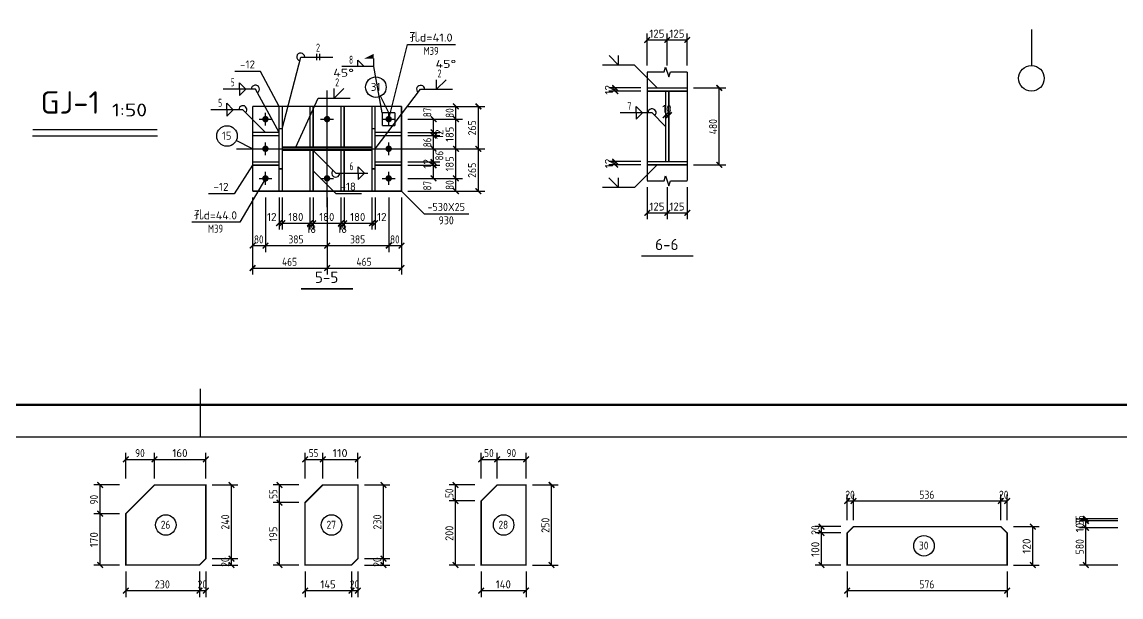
# Model space of a CAD drawing. Extents: x 14207793 to 14719554, y -1675802 to -1228715.
# Drawn here: x 14372592 to 14406920, y -1296743 to -1278783 of the extents above; entities that cross this region are included whole.
import ezdxf
from ezdxf.enums import TextEntityAlignment as Align

# ---------------------------------------------------------------- set-up
doc = ezdxf.new("R2010")
doc.units = 0
doc.header["$LTSCALE"] = 500
doc.header["$MEASUREMENT"] = 0
doc.linetypes.add('6', pattern=[8.75, 5, -1.25, 1.25, -1.25])
for name, color, linetype in [('10', 1, 'CONTINUOUS'), ('111', 253, '6'), ('112', 253, 'CONTINUOUS'), ('15', 3, 'CONTINUOUS'), ('20', 2, 'CONTINUOUS'), ('图框外框__细线', 253, 'CONTINUOUS'), ('尺寸标注', 253, 'CONTINUOUS'), ('柱子', 3, 'CONTINUOUS'), ('焊缝标注', 253, 'CONTINUOUS'), ('编号标注', 253, 'CONTINUOUS'), ('螺栓孔标注', 7, 'CONTINUOUS'), ('钢板标注', 253, 'CONTINUOUS')]:
    doc.layers.add(name, color=color, linetype=linetype)
doc.styles.get("Standard").update_dxf_attribs({"font": 'SYSZ.shx', "width": 0.75, "bigfont": 'SYFS.shx'})

msp = doc.modelspace()

# ---------------------------------------------------------------- linework, layer by layer
at = {"layer": '10'}
for p, q in [((14382121.4, -1284568.36), (14382121.4, -1280918.36)), ((14380196.4, -1282018.36), (14380196.4, -1281618.36)), ((14382121.4, -1282018.36), (14382121.4, -1281618.36)), ((14384046.4, -1282018.36), (14384046.4, -1281618.36)), ((14379996.4, -1281818.36), (14380396.4, -1281818.36)), ((14381921.4, -1281818.36), (14382321.4, -1281818.36)), ((14383846.4, -1281818.36), (14384246.4, -1281818.36)), ((14379296.4, -1282743.36), (14384946.4, -1282743.36)), ((14379996.4, -1282743.36), (14380396.4, -1282743.36)), ((14380196.4, -1282943.36), (14380196.4, -1282543.36)), ((14383846.4, -1282743.36), (14384246.4, -1282743.36)), ((14384046.4, -1282943.36), (14384046.4, -1282543.36)), ((14380196.4, -1283868.36), (14380196.4, -1283468.36)), ((14382121.4, -1283868.36), (14382121.4, -1283468.36)), ((14384046.4, -1283868.36), (14384046.4, -1283468.36)), ((14379996.4, -1283668.36), (14380396.4, -1283668.36)), ((14381921.4, -1283668.36), (14382321.4, -1283668.36)), ((14383846.4, -1283668.36), (14384246.4, -1283668.36))]:
    msp.add_line(p, q, dxfattribs=at)
at = {"layer": '10', "const_width": 100}
for points in [[(14380246.4, -1281818.36, 1), (14380146.4, -1281818.36, 1), (14380246.4, -1281818.36, 1)], [(14382171.4, -1281818.36, 1), (14382071.4, -1281818.36, 1), (14382171.4, -1281818.36, 1)], [(14384096.4, -1281818.36, 1), (14383996.4, -1281818.36, 1), (14384096.4, -1281818.36, 1)], [(14380246.4, -1282743.36, 1), (14380146.4, -1282743.36, 1), (14380246.4, -1282743.36, 1)], [(14384096.4, -1282743.36, 1), (14383996.4, -1282743.36, 1), (14384096.4, -1282743.36, 1)], [(14380246.4, -1283668.36, 1), (14380146.4, -1283668.36, 1), (14380246.4, -1283668.36, 1)], [(14382171.4, -1283668.36, 1), (14382071.4, -1283668.36, 1), (14382171.4, -1283668.36, 1)], [(14384096.4, -1283668.36, 1), (14383996.4, -1283668.36, 1), (14384096.4, -1283668.36, 1)]]:
    msp.add_lwpolyline(points, format="xyb", dxfattribs=at)
at = {"layer": '10', "color": 3, "const_width": 45}
for points in [[(14380621.4, -1282118.36), (14380621.4, -1283368.36)], [(14380721.4, -1282118.36), (14380621.4, -1282118.36)], [(14380721.4, -1283368.36), (14380721.4, -1282118.36)], [(14383521.4, -1282118.36), (14383521.4, -1283368.36)], [(14383621.4, -1282118.36), (14383521.4, -1282118.36)], [(14383621.4, -1283368.36), (14383621.4, -1282118.36)], [(14380721.4, -1282693.36), (14383521.4, -1282693.36)], [(14380721.4, -1282793.36), (14383521.4, -1282793.36)], [(14380621.4, -1283368.36), (14380721.4, -1283368.36)], [(14383521.4, -1283368.36), (14383621.4, -1283368.36)]]:
    msp.add_lwpolyline(points, dxfattribs=at)
at = {"layer": '10', "const_width": 45}
for points in [[(14391936.4, -1286093.36), (14393556.4, -1286093.36)], [(14381311.4, -1287118.36), (14382931.4, -1287118.36)]]:
    msp.add_lwpolyline(points, dxfattribs=at)
at = {"layer": '111'}
msp.add_line((14404121.4, -1274643.36), (14404121.4, -1280143.36), dxfattribs=at)
at = {"layer": '112'}
msp.add_circle((14404121.4, -1280543.36), 400, dxfattribs=at)
at = {"layer": '15', "const_width": 45}
for points in [[(14375835.4, -1295743.36), (14378135.4, -1295743.36), (14378335.4, -1295543.36), (14378335.4, -1293243.36), (14376735.4, -1293243.36), (14375835.4, -1294143.36), (14375835.4, -1295743.36)], [(14381435.4, -1295743.36), (14382885.4, -1295743.36), (14383085.4, -1295543.36), (14383085.4, -1293243.36), (14381985.4, -1293243.36), (14381435.4, -1293793.36), (14381435.4, -1295743.36)], [(14386935.4, -1295743.36), (14388335.4, -1295743.36), (14388335.4, -1293243.36), (14387435.4, -1293243.36), (14386935.4, -1293743.36), (14386935.4, -1295743.36)], [(14398365.4, -1295743.36), (14403365.4, -1295743.36), (14403365.4, -1294743.36), (14403165.4, -1294543.36), (14398565.4, -1294543.36), (14398365.4, -1294743.36), (14398365.4, -1295743.36)]]:
    msp.add_lwpolyline(points, dxfattribs=at)
at = {"layer": '20', "const_width": 45}
for points in [[(14379796.4, -1281418.36), (14379796.4, -1284068.36)], [(14384446.4, -1281418.36), (14379796.4, -1281418.36)], [(14380621.4, -1281418.36), (14380621.4, -1282118.36)], [(14380721.4, -1281418.36), (14380621.4, -1281418.36)], [(14380721.4, -1282118.36), (14380721.4, -1281418.36)], [(14381588.07, -1281418.36), (14381588.07, -1282693.36)], [(14381688.07, -1281418.36), (14381588.07, -1281418.36)], [(14381688.07, -1282693.36), (14381688.07, -1281418.36)], [(14382554.73, -1281418.36), (14382554.73, -1282693.36)], [(14382654.73, -1281418.36), (14382554.73, -1281418.36)], [(14382654.73, -1282693.36), (14382654.73, -1281418.36)], [(14383521.4, -1281418.36), (14383521.4, -1282118.36)], [(14383621.4, -1281418.36), (14383521.4, -1281418.36)], [(14383621.4, -1282118.36), (14383621.4, -1281418.36)], [(14384446.4, -1284068.36), (14384446.4, -1281418.36)], [(14383846.4, -1281618.36), (14383846.4, -1282018.36)], [(14384246.4, -1281618.36), (14383846.4, -1281618.36)], [(14384246.4, -1282018.36), (14384246.4, -1281618.36)], [(14380621.4, -1282118.36), (14380721.4, -1282118.36)], [(14383521.4, -1282118.36), (14383621.4, -1282118.36)], [(14383846.4, -1282018.36), (14384246.4, -1282018.36)], [(14379796.4, -1282230.86), (14379796.4, -1282330.86)], [(14380621.4, -1282230.86), (14379796.4, -1282230.86)], [(14379796.4, -1282330.86), (14380621.4, -1282330.86)], [(14380621.4, -1282330.86), (14380621.4, -1282230.86)], [(14383621.4, -1282230.86), (14383621.4, -1282330.86)], [(14384446.4, -1282230.86), (14383621.4, -1282230.86)], [(14383621.4, -1282330.86), (14384446.4, -1282330.86)], [(14384446.4, -1282330.86), (14384446.4, -1282230.86)], [(14381588.07, -1282693.36), (14381688.07, -1282693.36)], [(14381588.07, -1282793.36), (14381588.07, -1284068.36)], [(14381688.07, -1282793.36), (14381588.07, -1282793.36)], [(14381688.07, -1284068.36), (14381688.07, -1282793.36)], [(14382554.73, -1282693.36), (14382654.73, -1282693.36)], [(14382554.73, -1282793.36), (14382554.73, -1284068.36)], [(14382654.73, -1282793.36), (14382554.73, -1282793.36)], [(14382654.73, -1284068.36), (14382654.73, -1282793.36)], [(14379796.4, -1283155.86), (14379796.4, -1283255.86)], [(14380621.4, -1283155.86), (14379796.4, -1283155.86)], [(14380621.4, -1283255.86), (14380621.4, -1283155.86)], [(14383621.4, -1283155.86), (14383621.4, -1283255.86)], [(14384446.4, -1283155.86), (14383621.4, -1283155.86)], [(14384446.4, -1283255.86), (14384446.4, -1283155.86)], [(14379796.4, -1283255.86), (14380621.4, -1283255.86)], [(14380621.4, -1283368.36), (14380621.4, -1284068.36)], [(14380721.4, -1283368.36), (14380621.4, -1283368.36)], [(14380721.4, -1284068.36), (14380721.4, -1283368.36)], [(14383521.4, -1283368.36), (14383521.4, -1284068.36)], [(14383621.4, -1283368.36), (14383521.4, -1283368.36)], [(14383621.4, -1283255.86), (14384446.4, -1283255.86)], [(14383621.4, -1284068.36), (14383621.4, -1283368.36)], [(14379796.4, -1284068.36), (14384446.4, -1284068.36)], [(14380621.4, -1284068.36), (14380721.4, -1284068.36)], [(14381588.07, -1284068.36), (14381688.07, -1284068.36)], [(14382554.73, -1284068.36), (14382654.73, -1284068.36)], [(14383521.4, -1284068.36), (14383621.4, -1284068.36)]]:
    msp.add_lwpolyline(points, dxfattribs=at)
at = {"layer": '图框外框__细线'}
msp.add_line((14378171.4, -1291743.36), (14378171.4, -1290243.36), dxfattribs=at)
msp.add_lwpolyline([(14333621.4, -1291743.36), (14422721.4, -1291743.36), (14422721.4, -1249743.36), (14333621.4, -1249743.36), (14333621.4, -1291743.36)], dxfattribs=at)
at = {"layer": '图框外框__细线', "const_width": 70}
msp.add_lwpolyline([(14336121.4, -1290743.36), (14421721.4, -1290743.36), (14421721.4, -1250743.36), (14336121.4, -1250743.36), (14336121.4, -1290743.36)], dxfattribs=at)
at = {"layer": '尺寸标注'}
for p, q in [((14392121.4, -1280143.36), (14392121.4, -1279143.36)), ((14392121.4, -1279343.36), (14392746.4, -1279343.36)), ((14392746.4, -1280143.36), (14392746.4, -1279143.36)), ((14392746.4, -1280143.36), (14392746.4, -1279143.36)), ((14392746.4, -1279343.36), (14393371.4, -1279343.36)), ((14393371.4, -1280143.36), (14393371.4, -1279143.36)), ((14392121.4, -1280343.36), (14392646.4, -1280343.36)), ((14392646.4, -1280343.36), (14392696.4, -1280189.48)), ((14392696.4, -1280189.48), (14392796.16, -1280496.33)), ((14392796.16, -1280496.33), (14392846.4, -1280342.53)), ((14392846.4, -1280342.53), (14393371.4, -1280343.36)), ((14391921.4, -1280843.36), (14390921.4, -1280843.36)), ((14391921.4, -1280943.36), (14390921.4, -1280943.36)), ((14391121.4, -1280943.36), (14391121.4, -1280843.36)), ((14393571.4, -1280843.36), (14394571.4, -1280843.36)), ((14394371.4, -1283243.36), (14394371.4, -1280843.36)), ((14384646.4, -1281418.36), (14387046.4, -1281418.36)), ((14384646.4, -1281418.36), (14386346.4, -1281418.36)), ((14386146.4, -1281818.36), (14386146.4, -1281418.36)), ((14386846.4, -1282743.36), (14386846.4, -1281418.36)), ((14392696.4, -1281683.36), (14392696.4, -1281893.36)), ((14392696.4, -1281693.36), (14392796.4, -1281693.36)), ((14392796.4, -1281683.36), (14392796.4, -1281893.36)), ((14384646.4, -1281818.36), (14386346.4, -1281818.36)), ((14384646.4, -1281818.36), (14386346.4, -1281818.36)), ((14384646.4, -1281818.36), (14385646.4, -1281818.36)), ((14385446.4, -1282230.86), (14385446.4, -1281818.36)), ((14386146.4, -1282743.36), (14386146.4, -1281818.36)), ((14384646.4, -1282230.86), (14385646.4, -1282230.86)), ((14384646.4, -1282230.86), (14385646.4, -1282230.86)), ((14384646.4, -1282330.86), (14385646.4, -1282330.86)), ((14384646.4, -1282330.86), (14385646.4, -1282330.86)), ((14385446.4, -1282330.86), (14385446.4, -1282230.86)), ((14385446.4, -1282743.36), (14385446.4, -1282330.86)), ((14384646.4, -1282743.36), (14387046.4, -1282743.36)), ((14384646.4, -1282743.36), (14387046.4, -1282743.36)), ((14384646.4, -1282743.36), (14386346.4, -1282743.36)), ((14384646.4, -1282743.36), (14386346.4, -1282743.36)), ((14384646.4, -1282743.36), (14385646.4, -1282743.36)), ((14384646.4, -1282743.36), (14385646.4, -1282743.36)), ((14385446.4, -1283155.86), (14385446.4, -1282743.36)), ((14386146.4, -1283668.36), (14386146.4, -1282743.36)), ((14386846.4, -1284068.36), (14386846.4, -1282743.36)), ((14384646.4, -1283155.86), (14385646.4, -1283155.86)), ((14384646.4, -1283155.86), (14385646.4, -1283155.86)), ((14385446.4, -1283255.86), (14385446.4, -1283155.86)), ((14391921.4, -1283143.36), (14390921.4, -1283143.36)), ((14391121.4, -1283243.36), (14391121.4, -1283143.36)), ((14384646.4, -1283255.86), (14385646.4, -1283255.86)), ((14384646.4, -1283255.86), (14385646.4, -1283255.86)), ((14385446.4, -1283668.36), (14385446.4, -1283255.86)), ((14391921.4, -1283243.36), (14390921.4, -1283243.36)), ((14393571.4, -1283243.36), (14394571.4, -1283243.36)), ((14384646.4, -1283668.36), (14386346.4, -1283668.36)), ((14384646.4, -1283668.36), (14386346.4, -1283668.36)), ((14384646.4, -1283668.36), (14385646.4, -1283668.36)), ((14386146.4, -1284068.36), (14386146.4, -1283668.36)), ((14392121.4, -1283743.36), (14392646.4, -1283743.36)), ((14392646.4, -1283743.36), (14392696.4, -1283589.48)), ((14392696.4, -1283589.48), (14392796.16, -1283896.33)), ((14392796.16, -1283896.33), (14392846.4, -1283742.53)), ((14392846.4, -1283742.53), (14393371.4, -1283743.36)), ((14384646.4, -1284068.36), (14387046.4, -1284068.36)), ((14384646.4, -1284068.36), (14386346.4, -1284068.36)), ((14392121.4, -1283943.36), (14392121.4, -1284943.36)), ((14392746.4, -1283943.36), (14392746.4, -1284943.36)), ((14392746.4, -1283943.36), (14392746.4, -1284943.36)), ((14393371.4, -1283943.36), (14393371.4, -1284943.36)), ((14379796.4, -1284268.36), (14379796.4, -1286668.36)), ((14379796.4, -1284268.36), (14379796.4, -1285968.36)), ((14380196.4, -1284268.36), (14380196.4, -1285968.36)), ((14380196.4, -1284268.36), (14380196.4, -1285968.36)), ((14380621.4, -1284268.36), (14380621.4, -1285268.36)), ((14380721.4, -1284268.36), (14380721.4, -1285268.36)), ((14380721.4, -1284268.36), (14380721.4, -1285268.36)), ((14381588.07, -1284268.36), (14381588.07, -1285268.36)), ((14381588.07, -1284268.36), (14381588.07, -1285268.36)), ((14381688.07, -1284268.36), (14381688.07, -1285268.36)), ((14381688.07, -1284268.36), (14381688.07, -1285268.36)), ((14382121.4, -1284268.36), (14382121.4, -1286668.36)), ((14382121.4, -1284268.36), (14382121.4, -1286668.36)), ((14382121.4, -1284268.36), (14382121.4, -1285968.36)), ((14382121.4, -1284268.36), (14382121.4, -1285968.36)), ((14382554.73, -1284268.36), (14382554.73, -1285268.36)), ((14382554.73, -1284268.36), (14382554.73, -1285268.36)), ((14382654.73, -1284268.36), (14382654.73, -1285268.36)), ((14382654.73, -1284268.36), (14382654.73, -1285268.36)), ((14383521.4, -1284268.36), (14383521.4, -1285268.36)), ((14383521.4, -1284268.36), (14383521.4, -1285268.36)), ((14383621.4, -1284268.36), (14383621.4, -1285268.36)), ((14384046.4, -1284268.36), (14384046.4, -1285968.36)), ((14384046.4, -1284268.36), (14384046.4, -1285968.36)), ((14384446.4, -1284268.36), (14384446.4, -1286668.36)), ((14384446.4, -1284268.36), (14384446.4, -1285968.36)), ((14392121.4, -1284743.36), (14392746.4, -1284743.36)), ((14392746.4, -1284743.36), (14393371.4, -1284743.36)), ((14380621.4, -1285068.36), (14380721.4, -1285068.36)), ((14380721.4, -1285068.36), (14381588.07, -1285068.36)), ((14381588.07, -1285068.36), (14381688.07, -1285068.36)), ((14381688.07, -1285068.36), (14382554.73, -1285068.36)), ((14382554.73, -1285068.36), (14382654.73, -1285068.36)), ((14382654.73, -1285068.36), (14383521.4, -1285068.36)), ((14383521.4, -1285068.36), (14383621.4, -1285068.36)), ((14379796.4, -1285768.36), (14380196.4, -1285768.36)), ((14380196.4, -1285768.36), (14382121.4, -1285768.36)), ((14382121.4, -1285768.36), (14384046.4, -1285768.36)), ((14384046.4, -1285768.36), (14384446.4, -1285768.36)), ((14379796.4, -1286468.36), (14382121.4, -1286468.36)), ((14382121.4, -1286468.36), (14384446.4, -1286468.36)), ((14375835.4, -1293043.36), (14375835.4, -1292243.36)), ((14376735.4, -1293043.36), (14376735.4, -1292243.36)), ((14376735.4, -1293043.36), (14376735.4, -1292243.36)), ((14378335.4, -1293043.36), (14378335.4, -1292243.36)), ((14381435.4, -1293043.36), (14381435.4, -1292243.36)), ((14381985.4, -1293043.36), (14381985.4, -1292243.36)), ((14381985.4, -1293043.36), (14381985.4, -1292243.36)), ((14383085.4, -1293043.36), (14383085.4, -1292243.36)), ((14386935.4, -1293043.36), (14386935.4, -1292243.36)), ((14387435.4, -1293043.36), (14387435.4, -1292243.36)), ((14387435.4, -1293043.36), (14387435.4, -1292243.36)), ((14388335.4, -1293043.36), (14388335.4, -1292243.36)), ((14375835.4, -1292443.36), (14376735.4, -1292443.36)), ((14376735.4, -1292443.36), (14378335.4, -1292443.36)), ((14381435.4, -1292443.36), (14381985.4, -1292443.36)), ((14381985.4, -1292443.36), (14383085.4, -1292443.36)), ((14386935.4, -1292443.36), (14387435.4, -1292443.36)), ((14387435.4, -1292443.36), (14388335.4, -1292443.36)), ((14375635.4, -1293243.36), (14374835.4, -1293243.36)), ((14375035.4, -1294143.36), (14375035.4, -1293243.36)), ((14378535.4, -1293243.36), (14379335.4, -1293243.36)), ((14379135.4, -1295543.36), (14379135.4, -1293243.36)), ((14381235.4, -1293243.36), (14380435.4, -1293243.36)), ((14380635.4, -1293793.36), (14380635.4, -1293243.36)), ((14383285.4, -1293243.36), (14384085.4, -1293243.36)), ((14383885.4, -1295543.36), (14383885.4, -1293243.36)), ((14386735.4, -1293243.36), (14385935.4, -1293243.36)), ((14386135.4, -1293743.36), (14386135.4, -1293243.36)), ((14388535.4, -1293243.36), (14389335.4, -1293243.36)), ((14389135.4, -1295743.36), (14389135.4, -1293243.36)), ((14381235.4, -1293793.36), (14380435.4, -1293793.36)), ((14381235.4, -1293793.36), (14380435.4, -1293793.36)), ((14380635.4, -1295743.36), (14380635.4, -1293793.36)), ((14386735.4, -1293743.36), (14385935.4, -1293743.36)), ((14386735.4, -1293743.36), (14385935.4, -1293743.36)), ((14386135.4, -1295743.36), (14386135.4, -1293743.36)), ((14398365.4, -1294343.36), (14398365.4, -1293543.36)), ((14398365.4, -1293743.36), (14398565.4, -1293743.36)), ((14398565.4, -1294343.36), (14398565.4, -1293543.36)), ((14398565.4, -1294343.36), (14398565.4, -1293543.36)), ((14398565.4, -1293743.36), (14403165.4, -1293743.36)), ((14403165.4, -1294343.36), (14403165.4, -1293543.36)), ((14403165.4, -1294343.36), (14403165.4, -1293543.36)), ((14403165.4, -1293743.36), (14403365.4, -1293743.36)), ((14403365.4, -1294343.36), (14403365.4, -1293543.36)), ((14375635.4, -1294143.36), (14374835.4, -1294143.36)), ((14375635.4, -1294143.36), (14374835.4, -1294143.36)), ((14375035.4, -1295743.36), (14375035.4, -1294143.36)), ((14406825.4, -1294298.93), (14405625.4, -1294298.93)), ((14406825.4, -1294368.64), (14405625.4, -1294368.64)), ((14406825.4, -1294368.64), (14405625.4, -1294368.64)), ((14405825.4, -1294368.64), (14405825.4, -1294298.93)), ((14405825.4, -1294583.37), (14405825.4, -1294368.64)), ((14398165.4, -1294543.36), (14397365.4, -1294543.36)), ((14398165.4, -1294743.36), (14397365.4, -1294743.36)), ((14398165.4, -1294743.36), (14397365.4, -1294743.36)), ((14397565.4, -1294743.36), (14397565.4, -1294543.36)), ((14397565.4, -1295743.36), (14397565.4, -1294743.36)), ((14403565.4, -1294543.36), (14404365.4, -1294543.36)), ((14404165.4, -1295743.36), (14404165.4, -1294543.36)), ((14406825.4, -1294583.37), (14405625.4, -1294583.37)), ((14406825.4, -1294583.37), (14405625.4, -1294583.37)), ((14405825.4, -1295743.36), (14405825.4, -1294583.37)), ((14375635.4, -1295743.36), (14374835.4, -1295743.36)), ((14378535.4, -1295543.36), (14379335.4, -1295543.36)), ((14378535.4, -1295543.36), (14379335.4, -1295543.36)), ((14378535.4, -1295743.36), (14379335.4, -1295743.36)), ((14379135.4, -1295743.36), (14379135.4, -1295543.36)), ((14381235.4, -1295743.36), (14380435.4, -1295743.36)), ((14383285.4, -1295543.36), (14384085.4, -1295543.36)), ((14383285.4, -1295543.36), (14384085.4, -1295543.36)), ((14383285.4, -1295743.36), (14384085.4, -1295743.36)), ((14383885.4, -1295743.36), (14383885.4, -1295543.36)), ((14386735.4, -1295743.36), (14385935.4, -1295743.36)), ((14388535.4, -1295743.36), (14389335.4, -1295743.36)), ((14398165.4, -1295743.36), (14397365.4, -1295743.36)), ((14403565.4, -1295743.36), (14404365.4, -1295743.36)), ((14406825.4, -1295743.36), (14405625.4, -1295743.36)), ((14375835.4, -1295943.36), (14375835.4, -1296743.36)), ((14378135.4, -1295943.36), (14378135.4, -1296743.36)), ((14378135.4, -1295943.36), (14378135.4, -1296743.36)), ((14378335.4, -1295943.36), (14378335.4, -1296743.36)), ((14381435.4, -1295943.36), (14381435.4, -1296743.36)), ((14382885.4, -1295943.36), (14382885.4, -1296743.36)), ((14382885.4, -1295943.36), (14382885.4, -1296743.36)), ((14383085.4, -1295943.36), (14383085.4, -1296743.36)), ((14386935.4, -1295943.36), (14386935.4, -1296743.36)), ((14388335.4, -1295943.36), (14388335.4, -1296743.36)), ((14398365.4, -1295943.36), (14398365.4, -1296743.36)), ((14403365.4, -1295943.36), (14403365.4, -1296743.36)), ((14375835.4, -1296543.36), (14378135.4, -1296543.36)), ((14378135.4, -1296543.36), (14378335.4, -1296543.36)), ((14381435.4, -1296543.36), (14382885.4, -1296543.36)), ((14382885.4, -1296543.36), (14383085.4, -1296543.36)), ((14386935.4, -1296543.36), (14388335.4, -1296543.36)), ((14398365.4, -1296543.36), (14403365.4, -1296543.36))]:
    msp.add_line(p, q, dxfattribs=at)
at = {"layer": '尺寸标注', "const_width": 45}
for points in [[(14392033.01, -1279431.75), (14392209.78, -1279254.97)], [(14392658.01, -1279431.75), (14392834.78, -1279254.97)], [(14392658.01, -1279431.75), (14392834.78, -1279254.97)], [(14393283.01, -1279431.75), (14393459.78, -1279254.97)], [(14391033.01, -1280754.98), (14391209.78, -1280931.75)], [(14394283.01, -1280754.98), (14394459.78, -1280931.75)], [(14391033.01, -1280854.98), (14391209.78, -1281031.75)], [(14386058.01, -1281329.98), (14386234.79, -1281506.75)], [(14386758.01, -1281329.98), (14386934.79, -1281506.75)], [(14385358.01, -1281729.98), (14385534.79, -1281906.75)], [(14386058.01, -1281729.98), (14386234.79, -1281906.75)], [(14386058.01, -1281729.98), (14386234.79, -1281906.75)], [(14392608.01, -1281781.75), (14392784.78, -1281604.98)], [(14392708.01, -1281781.75), (14392884.78, -1281604.98)], [(14385358.01, -1282142.48), (14385534.79, -1282319.25)], [(14385358.01, -1282142.48), (14385534.79, -1282319.25)], [(14385358.01, -1282242.48), (14385534.79, -1282419.25)], [(14385358.01, -1282242.48), (14385534.79, -1282419.25)], [(14385358.01, -1282654.98), (14385534.79, -1282831.75)], [(14385358.01, -1282654.98), (14385534.79, -1282831.75)], [(14386058.01, -1282654.98), (14386234.79, -1282831.75)], [(14386058.01, -1282654.98), (14386234.79, -1282831.75)], [(14386758.01, -1282654.98), (14386934.79, -1282831.75)], [(14386758.01, -1282654.98), (14386934.79, -1282831.75)], [(14385358.01, -1283067.48), (14385534.79, -1283244.25)], [(14385358.01, -1283067.48), (14385534.79, -1283244.25)], [(14385358.01, -1283167.48), (14385534.79, -1283344.25)], [(14385358.01, -1283167.48), (14385534.79, -1283344.25)], [(14391033.01, -1283054.98), (14391209.78, -1283231.75)], [(14391033.01, -1283154.98), (14391209.78, -1283331.75)], [(14394283.01, -1283154.98), (14394459.78, -1283331.75)], [(14385358.01, -1283579.98), (14385534.79, -1283756.75)], [(14386058.01, -1283579.98), (14386234.79, -1283756.75)], [(14386058.01, -1283579.98), (14386234.79, -1283756.75)], [(14386058.01, -1283979.98), (14386234.79, -1284156.75)], [(14386758.01, -1283979.98), (14386934.79, -1284156.75)], [(14392033.01, -1284831.75), (14392209.78, -1284654.98)], [(14392658.01, -1284831.75), (14392834.78, -1284654.98)], [(14392658.01, -1284831.75), (14392834.78, -1284654.98)], [(14393283.01, -1284831.75), (14393459.78, -1284654.98)], [(14380533.01, -1285156.75), (14380709.79, -1284979.98)], [(14380633.01, -1285156.75), (14380809.79, -1284979.98)], [(14380633.01, -1285156.75), (14380809.79, -1284979.98)], [(14381499.68, -1285156.75), (14381676.45, -1284979.98)], [(14381499.68, -1285156.75), (14381676.45, -1284979.98)], [(14381599.68, -1285156.75), (14381776.45, -1284979.98)], [(14381599.68, -1285156.75), (14381776.45, -1284979.98)], [(14382466.35, -1285156.75), (14382643.12, -1284979.98)], [(14382466.35, -1285156.75), (14382643.12, -1284979.98)], [(14382566.35, -1285156.75), (14382743.12, -1284979.98)], [(14382566.35, -1285156.75), (14382743.12, -1284979.98)], [(14383433.01, -1285156.75), (14383609.79, -1284979.98)], [(14383433.01, -1285156.75), (14383609.79, -1284979.98)], [(14383533.01, -1285156.75), (14383709.79, -1284979.98)], [(14379708.01, -1285856.75), (14379884.79, -1285679.98)], [(14380108.01, -1285856.75), (14380284.79, -1285679.98)], [(14380108.01, -1285856.75), (14380284.79, -1285679.98)], [(14382033.01, -1285856.75), (14382209.79, -1285679.98)], [(14382033.01, -1285856.75), (14382209.79, -1285679.98)], [(14383958.01, -1285856.75), (14384134.79, -1285679.98)], [(14383958.01, -1285856.75), (14384134.79, -1285679.98)], [(14384358.01, -1285856.75), (14384534.79, -1285679.98)], [(14379708.01, -1286556.75), (14379884.79, -1286379.98)], [(14382033.01, -1286556.75), (14382209.79, -1286379.98)], [(14382033.01, -1286556.75), (14382209.79, -1286379.98)], [(14384358.01, -1286556.75), (14384534.79, -1286379.98)], [(14375747.01, -1292531.75), (14375923.79, -1292354.98)], [(14376647.01, -1292531.75), (14376823.79, -1292354.98)], [(14376647.01, -1292531.75), (14376823.79, -1292354.98)], [(14378247.01, -1292531.75), (14378423.79, -1292354.98)], [(14381347.01, -1292531.75), (14381523.79, -1292354.98)], [(14381897.01, -1292531.75), (14382073.79, -1292354.98)], [(14381897.01, -1292531.75), (14382073.79, -1292354.98)], [(14382997.01, -1292531.75), (14383173.79, -1292354.98)], [(14386847.01, -1292531.75), (14387023.79, -1292354.98)], [(14387347.02, -1292531.75), (14387523.79, -1292354.98)], [(14387347.02, -1292531.75), (14387523.79, -1292354.98)], [(14388247.02, -1292531.75), (14388423.79, -1292354.98)], [(14374947.01, -1293154.98), (14375123.79, -1293331.75)], [(14379047.01, -1293154.98), (14379223.79, -1293331.75)], [(14380547.01, -1293154.98), (14380723.79, -1293331.75)], [(14383797.01, -1293154.98), (14383973.79, -1293331.75)], [(14386047.01, -1293154.98), (14386223.79, -1293331.75)], [(14389047.02, -1293154.98), (14389223.79, -1293331.75)], [(14380547.01, -1293704.98), (14380723.79, -1293881.75)], [(14380547.01, -1293704.98), (14380723.79, -1293881.75)], [(14386047.01, -1293654.98), (14386223.79, -1293831.75)], [(14386047.01, -1293654.98), (14386223.79, -1293831.75)], [(14398277.01, -1293831.75), (14398453.78, -1293654.98)], [(14398477.01, -1293831.75), (14398653.78, -1293654.98)], [(14398477.01, -1293831.75), (14398653.78, -1293654.98)], [(14403077.01, -1293831.75), (14403253.78, -1293654.98)], [(14403077.01, -1293831.75), (14403253.78, -1293654.98)], [(14403277.01, -1293831.75), (14403453.78, -1293654.98)], [(14374947.01, -1294054.98), (14375123.79, -1294231.75)], [(14374947.01, -1294054.98), (14375123.79, -1294231.75)], [(14397477.01, -1294454.98), (14397653.78, -1294631.75)], [(14404077.01, -1294454.98), (14404253.78, -1294631.75)], [(14405737.01, -1294210.54), (14405913.78, -1294387.31)], [(14405737.01, -1294280.25), (14405913.78, -1294457.03)], [(14405737.01, -1294280.25), (14405913.78, -1294457.03)], [(14405737.01, -1294494.98), (14405913.78, -1294671.75)], [(14405737.01, -1294494.98), (14405913.78, -1294671.75)], [(14397477.01, -1294654.98), (14397653.78, -1294831.75)], [(14397477.01, -1294654.98), (14397653.78, -1294831.75)], [(14379047.01, -1295454.98), (14379223.79, -1295631.75)], [(14379047.01, -1295454.98), (14379223.79, -1295631.75)], [(14383797.01, -1295454.98), (14383973.79, -1295631.75)], [(14383797.01, -1295454.98), (14383973.79, -1295631.75)], [(14374947.01, -1295654.98), (14375123.79, -1295831.75)], [(14379047.01, -1295654.98), (14379223.79, -1295831.75)], [(14380547.01, -1295654.98), (14380723.79, -1295831.75)], [(14383797.01, -1295654.98), (14383973.79, -1295831.75)], [(14386047.01, -1295654.98), (14386223.79, -1295831.75)], [(14389047.02, -1295654.98), (14389223.79, -1295831.75)], [(14397477.01, -1295654.98), (14397653.78, -1295831.75)], [(14404077.01, -1295654.98), (14404253.78, -1295831.75)], [(14405737.01, -1295654.98), (14405913.78, -1295831.75)], [(14375747.01, -1296631.75), (14375923.79, -1296454.98)], [(14378047.01, -1296631.75), (14378223.79, -1296454.98)], [(14378047.01, -1296631.75), (14378223.79, -1296454.98)], [(14378247.01, -1296631.75), (14378423.79, -1296454.98)], [(14381347.01, -1296631.75), (14381523.79, -1296454.98)], [(14382797.01, -1296631.75), (14382973.79, -1296454.98)], [(14382797.01, -1296631.75), (14382973.79, -1296454.98)], [(14382997.01, -1296631.75), (14383173.79, -1296454.98)], [(14386847.01, -1296631.75), (14387023.79, -1296454.98)], [(14388247.02, -1296631.75), (14388423.79, -1296454.98)], [(14398277.01, -1296631.75), (14398453.78, -1296454.98)], [(14403277.01, -1296631.75), (14403453.78, -1296454.98)]]:
    msp.add_lwpolyline(points, dxfattribs=at)
at = {"layer": '尺寸标注', "color": 3, "const_width": 45}
for points in [[(14392121.4, -1283743.36), (14392121.4, -1280343.36)], [(14393371.4, -1283743.36), (14393371.4, -1280343.36)]]:
    msp.add_lwpolyline(points, dxfattribs=at)
at = {"layer": '柱子', "color": 7}
msp.add_line((14372921.4, -1282343.36), (14376821.4, -1282343.36), dxfattribs=at)
at = {"layer": '柱子', "color": 7, "const_width": 45}
msp.add_lwpolyline([(14372921.4, -1282143.36), (14376821.4, -1282143.36)], dxfattribs=at)
at = {"layer": '焊缝标注'}
for p, q in [((14380721.4, -1282118.36), (14381297.82, -1279878.91)), ((14381297.82, -1279878.91), (14382297.82, -1279878.91)), ((14381797.82, -1279978.91), (14381797.82, -1279778.91)), ((14381897.82, -1279978.91), (14381897.82, -1279778.91)), ((14383079.99, -1280176.78), (14383079.99, -1279976.78)), ((14383279.99, -1280176.78), (14383079.99, -1279976.78)), ((14383579.99, -1280176.78), (14383579.99, -1279926.78)), ((14391227.64, -1280135.41), (14390927.64, -1279835.41)), ((14391227.64, -1280135.41), (14391227.64, -1279835.41)), ((14383579.99, -1280176.78), (14382579.99, -1280176.78)), ((14383846.4, -1281618.36), (14383579.99, -1280176.78)), ((14391727.64, -1280135.41), (14390727.64, -1280135.41)), ((14392433.9, -1280843.36), (14391727.64, -1280135.41)), ((14379381.04, -1280881.11), (14379381.04, -1280681.11)), ((14379581.04, -1280881.11), (14379381.04, -1280681.11)), ((14385542.48, -1280886.81), (14385842.48, -1280586.81)), ((14385542.48, -1280886.81), (14385542.48, -1280586.81)), ((14379881.04, -1280881.11), (14378881.04, -1280881.11)), ((14379381.04, -1280881.11), (14379381.04, -1281081.11)), ((14379581.04, -1280881.11), (14379381.04, -1281081.11)), ((14380621.4, -1282230.86), (14379881.04, -1280881.11)), ((14382346.53, -1281164.16), (14382646.53, -1280864.16)), ((14382346.53, -1281164.16), (14382346.53, -1280864.16)), ((14383621.4, -1282743.36), (14385042.48, -1280886.81)), ((14385042.48, -1280886.81), (14386042.48, -1280886.81)), ((14378990.14, -1281522.91), (14378990.14, -1281322.91)), ((14379190.14, -1281522.91), (14378990.14, -1281322.91)), ((14381141.4, -1282693.36), (14381846.53, -1281164.16)), ((14381846.53, -1281164.16), (14382846.53, -1281164.16)), ((14391772.64, -1281618.59), (14391772.64, -1281418.59)), ((14391972.64, -1281618.59), (14391772.64, -1281418.59)), ((14379490.14, -1281522.91), (14378490.14, -1281522.91)), ((14378990.14, -1281522.91), (14378990.14, -1281722.91)), ((14379190.14, -1281522.91), (14378990.14, -1281722.91)), ((14380196.4, -1282230.86), (14379490.14, -1281522.91)), ((14392272.64, -1281618.59), (14391272.64, -1281618.59)), ((14391772.64, -1281618.59), (14391772.64, -1281818.59)), ((14391972.64, -1281618.59), (14391772.64, -1281818.59)), ((14392696.4, -1282043.36), (14392272.64, -1281618.59)), ((14381688.07, -1282793.36), (14382393.2, -1283502.44)), ((14382393.2, -1283502.44), (14383393.2, -1283502.44)), ((14383093.2, -1283502.44), (14383093.2, -1283302.44)), ((14383093.2, -1283302.44), (14383293.2, -1283502.44)), ((14383093.2, -1283502.44), (14383093.2, -1283702.44)), ((14383093.2, -1283702.44), (14383293.2, -1283502.44)), ((14392433.9, -1283243.36), (14391725.39, -1283949.06)), ((14391225.39, -1283949.06), (14390925.39, -1283649.06)), ((14391225.39, -1283949.06), (14391225.39, -1283649.06)), ((14391725.39, -1283949.06), (14390725.39, -1283949.06))]:
    msp.add_line(p, q, dxfattribs=at)
for centre, start, end in [((14381297.82, -1279878.91), 0, 255.565711), ((14379881.04, -1280881.11), 298.745329, 180.000005), ((14385042.48, -1280886.81), 0, 232.568229), ((14379490.14, -1281522.91), 314.931548, 180.000005), ((14392272.64, -1281618.59), 314.931548, 180.000005), ((14382393.2, -1283502.44), 134.840326, 0)]:
    msp.add_arc(centre, 125, start, end, dxfattribs=at)
for points in [[(14383579.99, -1279926.78), (14383279.99, -1279926.78), (14383579.99, -1279776.78)], [(14392433.9, -1280843.36), (14392373.89, -1280761.97), (14392352.66, -1280783.16)], [(14383846.4, -1281618.36), (14383842.98, -1281517.3), (14383813.48, -1281522.75)], [(14380621.4, -1282230.86), (14380586.46, -1282135.97), (14380560.16, -1282150.4)], [(14380721.4, -1282118.36), (14380760.85, -1282025.26), (14380731.8, -1282017.78)], [(14392696.4, -1282043.36), (14392636.39, -1281961.97), (14392615.16, -1281983.16)], [(14380196.4, -1282230.86), (14380136.39, -1282149.47), (14380115.15, -1282170.66)], [(14381141.4, -1282693.36), (14381196.89, -1282608.83), (14381169.65, -1282596.27)], [(14381688.07, -1282793.36), (14381747.94, -1282874.85), (14381769.21, -1282853.69)], [(14383621.4, -1282743.36), (14383694.09, -1282673.07), (14383670.27, -1282654.84)], [(14392433.9, -1283243.36), (14392352.46, -1283303.3), (14392373.63, -1283324.56)]]:
    msp.add_solid(points, dxfattribs=at)
at = {"layer": '编号标注'}
for p, q in [((14384046.4, -1281618.36), (14383789.51, -1281104.58)), ((14379796.4, -1282743.36), (14379282.61, -1282486.47))]:
    msp.add_line(p, q, dxfattribs=at)
at = {"layer": '编号标注', "color": 2, "const_width": 45}
for points in [[(14392121.4, -1280943.36), (14392121.4, -1280843.36)], [(14392121.4, -1280843.36), (14393371.4, -1280843.36)], [(14393371.4, -1280943.36), (14392121.4, -1280943.36)], [(14392696.4, -1280943.36), (14392696.4, -1283143.36)], [(14392796.4, -1280943.36), (14392696.4, -1280943.36)], [(14392796.4, -1283143.36), (14392796.4, -1280943.36)], [(14393371.4, -1280843.36), (14393371.4, -1280943.36)], [(14392121.4, -1283143.36), (14392121.4, -1283243.36)], [(14393371.4, -1283143.36), (14392121.4, -1283143.36)], [(14392696.4, -1283143.36), (14392796.4, -1283143.36)], [(14393371.4, -1283243.36), (14393371.4, -1283143.36)], [(14392121.4, -1283243.36), (14393371.4, -1283243.36)]]:
    msp.add_lwpolyline(points, dxfattribs=at)
at = {"layer": '编号标注', "const_width": 10}
for points in [[(14384051.4, -1281618.36, 1), (14384041.4, -1281618.36, 1), (14384051.4, -1281618.36, 1)], [(14379801.4, -1282743.36, 1), (14379791.4, -1282743.36, 1), (14379801.4, -1282743.36, 1)]]:
    msp.add_lwpolyline(points, format="xyb", dxfattribs=at)
at = {"layer": '编号标注'}
for centre in [(14383646.4, -1280818.36), (14378996.4, -1282343.36), (14377085.4, -1294493.36), (14382260.4, -1294493.36), (14387635.4, -1294493.36), (14400765.4, -1295143.36)]:
    msp.add_circle(centre, 320, dxfattribs=at)
at = {"layer": '螺栓孔标注'}
for p, q in [((14384046.4, -1281818.36), (14384628.59, -1279485.74)), ((14384628.59, -1279485.74), (14386128.59, -1279485.74)), ((14380196.4, -1283668.36), (14379396.44, -1285038.05)), ((14379396.44, -1285038.05), (14377896.44, -1285038.05))]:
    msp.add_line(p, q, dxfattribs=at)
at = {"layer": '螺栓孔标注', "const_width": 10}
for points in [[(14384051.4, -1281818.36, 1), (14384041.4, -1281818.36, 1), (14384051.4, -1281818.36, 1)], [(14380201.4, -1283668.36, 1), (14380191.4, -1283668.36, 1), (14380201.4, -1283668.36, 1)]]:
    msp.add_lwpolyline(points, format="xyb", dxfattribs=at)
at = {"layer": '钢板标注'}
for p, q in [((14380044.82, -1280325.23), (14379244.82, -1280325.23)), ((14380621.4, -1281418.36), (14380044.82, -1280325.23)), ((14379796.4, -1283255.86), (14379215.65, -1284147.92)), ((14381688.07, -1283430.86), (14382393.2, -1284139.94)), ((14379215.65, -1284147.92), (14378415.65, -1284147.92)), ((14382393.2, -1284139.94), (14383193.2, -1284139.94)), ((14384446.4, -1284068.36), (14385151.53, -1284777.44)), ((14385151.53, -1284777.44), (14386551.53, -1284777.44))]:
    msp.add_line(p, q, dxfattribs=at)
at = {"layer": '钢板标注', "const_width": 10}
for points in [[(14380626.4, -1281418.36, 1), (14380616.4, -1281418.36, 1), (14380626.4, -1281418.36, 1)], [(14379801.4, -1283255.86, 1), (14379791.4, -1283255.86, 1), (14379801.4, -1283255.86, 1)], [(14381693.06, -1283430.86, 1), (14381683.07, -1283430.86, 1), (14381693.06, -1283430.86, 1)], [(14384451.4, -1284068.36, 1), (14384441.4, -1284068.36, 1), (14384451.4, -1284068.36, 1)]]:
    msp.add_lwpolyline(points, format="xyb", dxfattribs=at)

# ---------------------------------------------------------------- texts
at = {"layer": '10'}
for s, width, p, p2 in [('6-6', 0.74136, (14392368.4, -1285907.86), (14393097.4, -1285907.86)), ('5-5', 0.729001, (14381743.4, -1286932.86), (14382472.4, -1286932.86))]:
    msp.add_text(s, height=350, dxfattribs=dict(at, width=width)).set_placement(p, p2, align=Align.FIT)
at = {"layer": '尺寸标注'}
for s, width, p, p2 in [('125', 0.793806, (14392188.9, -1279273.36), (14392661.4, -1279273.36)), ('125', 0.793806, (14392813.9, -1279273.36), (14393286.4, -1279273.36)), ('10', 0.83301, (14392588.9, -1281623.36), (14392886.4, -1281623.36)), ('125', 0.793806, (14392188.9, -1284673.36), (14392661.4, -1284673.36)), ('125', 0.793806, (14392813.9, -1284673.36), (14393286.4, -1284673.36)), ('12', 0.833002, (14380245.15, -1284998.36), (14380542.65, -1284998.36)), ('180', 0.793801, (14380909.73, -1284998.36), (14381382.23, -1284998.36)), ('180', 0.793801, (14381876.4, -1284998.36), (14382348.9, -1284998.36)), ('180', 0.793801, (14382843.07, -1284998.36), (14383315.57, -1284998.36)), ('12', 0.833002, (14383682.65, -1284998.36), (14383980.15, -1284998.36)), ('18', 0.833002, (14381480.57, -1285373.36), (14381778.07, -1285373.36)), ('18', 0.833002, (14382447.23, -1285373.36), (14382744.73, -1285373.36)), ('80', 0.735002, (14379838.9, -1285698.36), (14380136.4, -1285698.36)), ('385', 0.735001, (14380913.9, -1285698.36), (14381386.4, -1285698.36)), ('385', 0.735001, (14382838.9, -1285698.36), (14383311.4, -1285698.36)), ('80', 0.735002, (14384088.9, -1285698.36), (14384386.4, -1285698.36)), ('465', 0.735001, (14380713.9, -1286398.36), (14381186.4, -1286398.36)), ('465', 0.735001, (14383038.9, -1286398.36), (14383511.4, -1286398.36)), ('90', 0.735002, (14376127.9, -1292373.36), (14376425.4, -1292373.36)), ('160', 0.793801, (14377290.4, -1292373.36), (14377762.9, -1292373.36)), ('55', 0.735002, (14381552.9, -1292373.36), (14381850.4, -1292373.36)), ('110', 0.862827, (14382290.4, -1292373.36), (14382762.9, -1292373.36)), ('50', 0.735009, (14387027.9, -1292373.36), (14387325.4, -1292373.36)), ('90', 0.735009, (14387727.9, -1292373.36), (14388025.4, -1292373.36)), ('20', 0.735009, (14398307.9, -1293673.36), (14398605.4, -1293673.36)), ('536', 0.748874, (14400620.4, -1293673.36), (14401092.9, -1293673.36)), ('20', 0.735009, (14403107.9, -1293673.36), (14403405.4, -1293673.36)), ('230', 0.735001, (14376740.4, -1296473.36), (14377212.9, -1296473.36)), ('20', 0.735002, (14378077.9, -1296473.36), (14378375.4, -1296473.36)), ('145', 0.793801, (14381915.4, -1296473.36), (14382387.9, -1296473.36)), ('20', 0.735002, (14382827.9, -1296473.36), (14383125.4, -1296473.36)), ('140', 0.793806, (14387390.4, -1296473.36), (14387862.9, -1296473.36)), ('576', 0.748874, (14400620.4, -1296473.36), (14401092.9, -1296473.36))]:
    msp.add_text(s, height=250, dxfattribs=dict(at, width=width)).set_placement(p, p2, align=Align.FIT)
for s, width, p, p2 in [('12', 0.833, (14391051.4, -1281050.86), (14391051.4, -1280753.36)), ('87', 0.735, (14385376.4, -1281757.11), (14385376.4, -1281459.61)), ('80', 0.735, (14386076.4, -1281775.86), (14386076.4, -1281478.36)), ('185', 0.7938, (14386076.4, -1282525.86), (14386076.4, -1282053.36)), ('265', 0.735, (14386776.4, -1282325.86), (14386776.4, -1281853.36)), ('480', 0.735, (14394301.4, -1282288.36), (14394301.4, -1281815.86)), ('86', 0.757272, (14385376.4, -1282694.61), (14385376.4, -1282397.11)), ('12', 0.833, (14385751.4, -1282438.36), (14385751.4, -1282140.86)), ('86', 0.757272, (14385751.4, -1283107.11), (14385751.4, -1282809.61)), ('12', 0.833, (14385376.4, -1283363.36), (14385376.4, -1283065.86)), ('185', 0.7938, (14386076.4, -1283450.86), (14386076.4, -1282978.36)), ('12', 0.833, (14391051.4, -1283350.86), (14391051.4, -1283053.36)), ('265', 0.735, (14386776.4, -1283650.86), (14386776.4, -1283178.36)), ('87', 0.735, (14385376.4, -1284044.61), (14385376.4, -1283747.11)), ('80', 0.735, (14386076.4, -1284025.86), (14386076.4, -1283728.36)), ('55', 0.735, (14380565.4, -1293675.86), (14380565.4, -1293378.36)), ('50', 0.735, (14386065.4, -1293650.86), (14386065.4, -1293353.36)), ('90', 0.735, (14374965.4, -1293850.86), (14374965.4, -1293553.36)), ('240', 0.735, (14379065.4, -1294638.36), (14379065.4, -1294165.86)), ('230', 0.735, (14383815.4, -1294638.36), (14383815.4, -1294165.86)), ('250', 0.735, (14389065.4, -1294738.36), (14389065.4, -1294265.86)), ('35', 0.735001, (14405755.4, -1294491.28), (14405755.4, -1294193.78)), ('107', 0.7938, (14405755.4, -1294721), (14405755.4, -1294248.5)), ('170', 0.7938, (14374965.4, -1295188.36), (14374965.4, -1294715.86)), ('195', 0.7938, (14380565.4, -1295013.36), (14380565.4, -1294540.86)), ('200', 0.735, (14386065.4, -1294988.36), (14386065.4, -1294515.86)), ('20', 0.735001, (14397495.4, -1294800.86), (14397495.4, -1294503.36)), ('100', 0.7938, (14397495.4, -1295488.36), (14397495.4, -1295015.86)), ('120', 0.7938, (14404095.4, -1295388.36), (14404095.4, -1294915.86)), ('580', 0.735, (14405755.4, -1295408.36), (14405755.4, -1294935.86)), ('20', 0.735001, (14379065.4, -1295800.86), (14379065.4, -1295503.36)), ('20', 0.735001, (14383815.4, -1295800.86), (14383815.4, -1295503.36))]:
    msp.add_text(s, height=250, rotation=90, dxfattribs=dict(at, width=width)).set_placement(p, p2, align=Align.FIT)
at = {"layer": '柱子', "color": 7}
for s, height, width, p, p2 in [('GJ-1', 700, 0.816176, (14373171.4, -1281647.36), (14375021.4, -1281647.36)), ('1:50 ', 400, 0.8225, (14375401.4, -1281731.36), (14376811.4, -1281731.36))]:
    msp.add_text(s, height=height, dxfattribs=dict(at, width=width)).set_placement(p, p2, align=Align.FIT)
at = {"layer": '焊缝标注'}
for s, width, p, p2 in [('2', 0.734985, (14381777.82, -1279708.91), (14381900.32, -1279708.91)), ('8', 0.734985, (14382809.99, -1280086.78), (14382932.49, -1280086.78)), ('45°', 1.030115, (14385509.97, -1280216.81), (14386157.47, -1280216.81)), ('45°', 1.030115, (14382314.03, -1280494.16), (14382961.53, -1280494.16)), ('2', 0.735004, (14385572.47, -1280516.81), (14385694.97, -1280516.81)), ('5', 0.735004, (14379111.04, -1280791.11), (14379233.54, -1280791.11)), ('2', 0.735004, (14382376.53, -1280794.16), (14382499.03, -1280794.16)), ('5', 0.734985, (14378720.14, -1281432.91), (14378842.64, -1281432.91)), ('7', 0.734985, (14391502.64, -1281528.59), (14391625.14, -1281528.59)), ('6', 0.791542, (14382823.2, -1283412.44), (14382945.7, -1283412.44))]:
    msp.add_text(s, height=250, dxfattribs=dict(at, width=width)).set_placement(p, p2, align=Align.FIT)
at = {"layer": '编号标注'}
for s, width, p, p2 in [('31', 0.999602, (14383488.9, -1280935.86), (14383786.4, -1280935.86)), ('15', 0.833002, (14378838.9, -1282460.86), (14379136.4, -1282460.86)), ('26', 0.757274, (14376927.9, -1294610.86), (14377225.4, -1294610.86)), ('27', 0.735002, (14382102.9, -1294610.86), (14382400.4, -1294610.86)), ('28', 0.735009, (14387477.9, -1294610.86), (14387775.4, -1294610.86)), ('30', 0.735009, (14400607.9, -1295260.86), (14400905.4, -1295260.86))]:
    msp.add_text(s, height=250, dxfattribs=dict(at, width=width)).set_placement(p, p2, align=Align.FIT)
at = {"layer": '螺栓孔标注'}
for s, width, p, p2 in [('孔d=41.0', 0.868022, (14384696.09, -1279395.74), (14386043.59, -1279395.74)), ('M39', 0.696317, (14385133.59, -1279810.74), (14385606.09, -1279810.74)), ('孔d=44.0', 0.842188, (14377963.94, -1284948.05), (14379311.44, -1284948.05)), ('M39', 0.696317, (14378401.44, -1285363.05), (14378873.94, -1285363.05))]:
    msp.add_text(s, height=250, dxfattribs=dict(at, width=width)).set_placement(p, p2, align=Align.FIT)
at = {"layer": '钢板标注'}
for s, width, p, p2 in [('-12', 0.708751, (14379399.82, -1280235.23), (14379872.32, -1280235.23)), ('-12', 0.708751, (14378570.65, -1284057.92), (14379043.15, -1284057.92)), ('-18', 0.708751, (14382548.2, -1284049.94), (14383020.7, -1284049.94)), ('-530X25', 0.7035, (14385256.53, -1284687.44), (14386429.03, -1284687.44)), ('930', 0.735001, (14385606.53, -1285102.44), (14386079.03, -1285102.44))]:
    msp.add_text(s, height=250, dxfattribs=dict(at, width=width)).set_placement(p, p2, align=Align.FIT)

doc.saveas('drawing.dxf')
